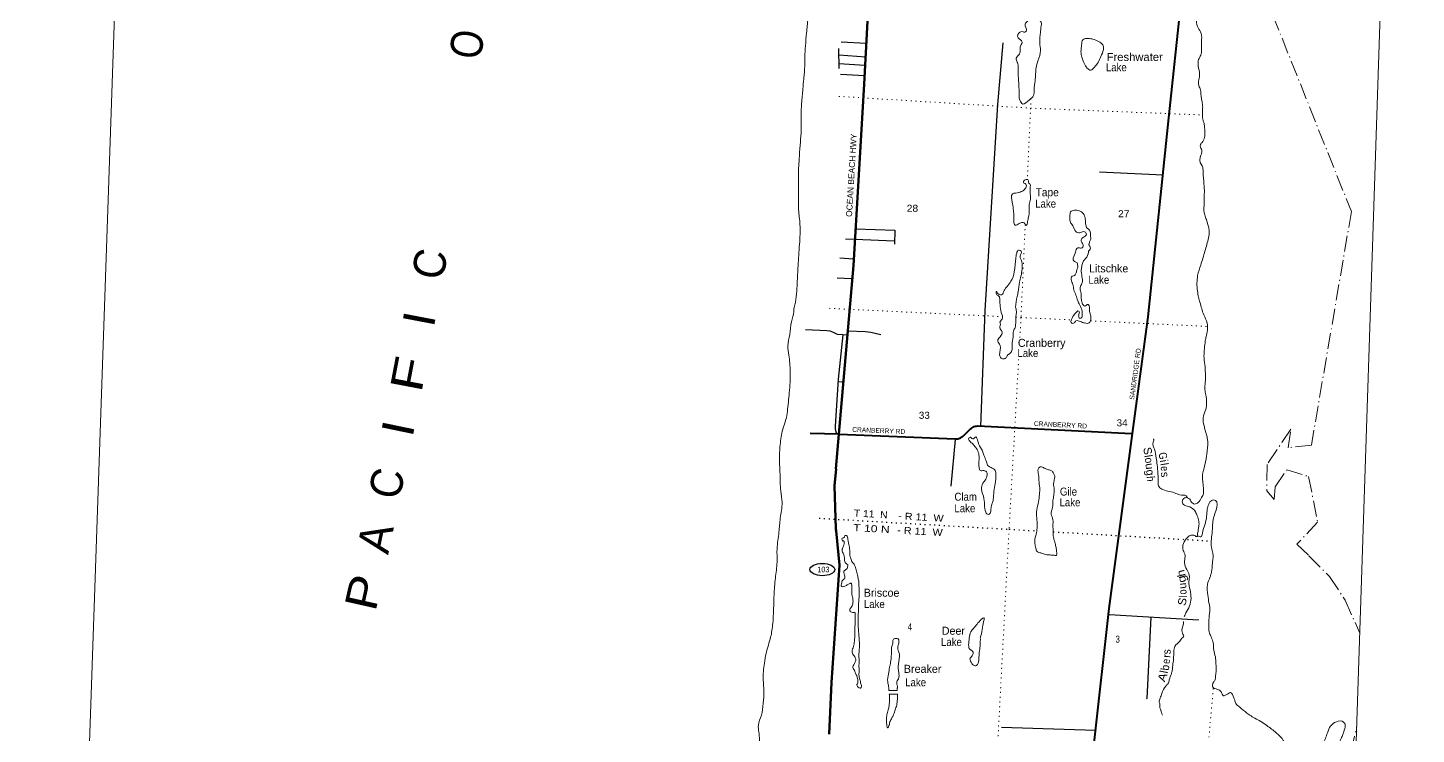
# Model space of a CAD drawing. Header units: feet. Extents: x -792560 to -757852, y -445244 to -352791.
# Drawn here: x -792560 to -757852, y -399118 to -381465 of the extents above; entities that cross this region are included whole.
import ezdxf
from ezdxf.enums import TextEntityAlignment as Align

# ---------------------------------------------------------------- set-up
doc = ezdxf.new("R2010")
doc.units = ezdxf.units.FT
doc.header["$LTSCALE"] = 80
doc.linetypes.add('DOT_DASHED', pattern=[7.7, 5, -1.2, 0.3, -1.2])
doc.linetypes.add('DOTTED', pattern=[1.5, 0.3, -1.2])
for name, color, linetype, lineweight in [('17', 7, 'Continuous', 25), ('23', 7, 'Continuous', 70), ('26', 7, 'Continuous', 40), ('29', 7, 'Continuous', 25), ('39', 7, 'Continuous', 13), ('4', 7, 'Continuous', 13), ('44', 7, 'DOT_DASHED', 13), ('6', 7, 'DOTTED', 25), ('7', 7, 'DOTTED', 13)]:
    doc.layers.add(name, color=color, linetype=linetype, lineweight=lineweight)
doc.layers.add('27', color=7, linetype='Continuous')
doc.layers.add('41', color=7, linetype='Continuous')

msp = doc.modelspace()

# ---------------------------------------------------------------- linework, layer by layer
at = {"layer": '17'}
msp.add_ellipse((-772698.41, -395003.23), major_axis=(-309.24, 1), ratio=0.500121, dxfattribs=at)
at = {"layer": '23'}
for points in [[(-772284.7, -391618.07), (-771919.94, -387408.08), (-771650.39, -382874.38), (-771061.8, -371685.68), (-771063.73, -371466.64), (-771089.13, -371239.62), (-771138.11, -371016.5), (-771283.36, -370614.26), (-771285.35, -370606.42), (-771423.17, -369910.75), (-771487.52, -369204.49), (-771477.69, -368495.37), (-771475.52, -368491.43), (-771324.25, -366199.09)], [(-772524.4, -399118.05), (-772470.03, -397825.47), (-772271.88, -394896.99), (-772356.26, -394036.99), (-772360.39, -393994.86), (-772360.66, -393986.99), (-772397.03, -392913.67), (-772353.84, -392482.68), (-772360.11, -392488.47), (-772284.7, -391618.07)]]:
    msp.add_lwpolyline(points, dxfattribs=at)
at = {"layer": '26'}
msp.add_line((-772284.7, -391618.07), (-772999.92, -391603.74), dxfattribs=at)
for points in [[(-764946.52, -391604.74), (-764556.65, -388690.12), (-764038.15, -383717.49), (-763770.11, -381212.4)], [(-772284.7, -391618.07), (-772278.77, -391618.19), (-769373.86, -391739.42), (-769363.99, -391740.01), (-769338.47, -391739.69), (-769313.11, -391736.71), (-769288.2, -391731.09), (-769264.02, -391722.9), (-769240.83, -391712.23), (-769218.88, -391699.19), (-769198.41, -391683.93), (-769179.65, -391666.61), (-768995.39, -391488.76), (-768979.78, -391475.86), (-768954.82, -391458.66), (-768928.2, -391444.18), (-768900.22, -391432.55), (-768871.17, -391423.91), (-768841.38, -391418.36), (-768811.17, -391415.95), (-764971.03, -391603.54), (-764946.52, -391604.74)], [(-765905.44, -399339.49), (-765530.88, -395973.23), (-764946.52, -391604.74)]]:
    msp.add_lwpolyline(points, dxfattribs=at)
at = {"layer": '29'}
for p, q in [((-772289.8, -381979.6), (-772286.15, -382481.75)), ((-772224.98, -381817.14), (-771603.91, -381849.81)), ((-772288.3, -382358.81), (-771633.76, -382402.08)), ((-772286.15, -382145.29), (-771613.21, -382187.55)), ((-772243.02, -382624.1), (-771641.98, -382661.38)), ((-765773.12, -385065.57), (-764184.95, -385140.59)), ((-772117.22, -386742.15), (-771884.03, -386745.32)), ((-771884.03, -386745.32), (-770897.84, -386785.87)), ((-772256.83, -387217.62), (-771917.38, -387241.13)), ((-772326.62, -387709.94), (-771956.87, -387732.88)), ((-772071.11, -389142.49), (-772187.7, -389140.35)), ((-772309.23, -390309.14), (-772172.29, -390307.81)), ((-769376.35, -391751.39), (-769487.01, -392922.35)), ((-768219.88, -398937.83), (-765871.41, -399020.91))]:
    msp.add_line(p, q, dxfattribs=at)
for points in [[(-768733.2, -391428.71), (-768624.96, -388532.89), (-768308.78, -383379.16), (-768179.51, -381838.63)], [(-771867.61, -386490.41), (-770888.12, -386525.2), (-770897.74, -386870.99)], [(-772187.7, -389140.35), (-772316.24, -389126.66), (-772349.78, -389116.17), (-772387.52, -389097.3), (-772479.76, -389053.26), (-772505.96, -389046.96), (-772582.48, -389040.67), (-773121.25, -389009.21)], [(-772056.73, -389036.86), (-771622.34, -389053.26), (-771555.25, -389059.55), (-771488.17, -389072.13), (-771232.41, -389132.95)], [(-772187.7, -389140.35), (-772305.96, -390248.61), (-772378.33, -391419.07)], [(-772378.33, -391419.07), (-772378.08, -391466.21), (-772377.03, -391488.23), (-772370.74, -391531.23), (-772346.63, -391616.17)], [(-765518.81, -396126.67), (-763294.43, -396259.11), (-763292.19, -396253.16)], [(-764484.12, -396191.83), (-764588.59, -398226.42), (-764594.78, -398230.2)]]:
    msp.add_lwpolyline(points, dxfattribs=at)
at = {"layer": '39'}
for p, q in [((-768766.23, -391908.41), (-768723.23, -391992.63)), ((-770834.57, -398029.16), (-771037.76, -398022.92)), ((-771026.32, -398115.83), (-770821.89, -398116.99))]:
    msp.add_line(p, q, dxfattribs=at)
for points in [[(-774287.76, -399059.1), (-774296.62, -398892.18), (-774222.43, -398645.57), (-774176.35, -398345.51), (-774156.41, -398044.41), (-774175.39, -397759.89), (-774146.75, -397340.4), (-774102.97, -397098.61), (-773990.11, -396688.49), (-773936.65, -396354.51), (-773916.82, -396005.11), (-773904.63, -395645.35), (-773871.66, -395217.98), (-773829.81, -394821.15), (-773830.72, -394487.02), (-773781.9, -394066.32), (-773750.16, -393721.41), (-773704.45, -393328.76), (-773739.2, -393035.56), (-773754.88, -392616.33), (-773771.09, -392261.47), (-773752.4, -391889.89), (-773686.5, -391496.02), (-773606.29, -391249.64), (-773572.37, -391053.76), (-773523.65, -390584.75), (-773500.78, -390056.35), (-773534.96, -389646.44), (-773560.18, -389418.02), (-773512.57, -389130.1), (-773469.72, -388809.78), (-773413.31, -388554.41), (-773413, -388546.37), (-773412.44, -388532.31), (-773384.53, -388386.5), (-773326.92, -387845.39), (-773304, -387417.62), (-773268.51, -386875.63), (-773256.89, -386376.97), (-773290.8, -386011.35), (-773290.5, -385544.45), (-773292.19, -384974.83), (-773276.96, -384741.97), (-773253.5, -384402.78), (-773229.54, -384101.84), (-773225.43, -383691.44), (-773217.9, -383347.59), (-773181.9, -382996.82), (-773163.79, -382741.94), (-773147.39, -382581.58), (-773134.17, -382195.69), (-773119.13, -381916.54), (-773092.2, -381591.57), (-773052.18, -381240.96), (-772996.63, -380905.05), (-772974.71, -380553.72), (-772964, -380282.45), (-772962.27, -379932.33), (-772955.03, -379646.83), (-772922.71, -379491.13), (-772896.17, -379329.16), (-772867.76, -379068.66), (-772835.63, -378713.7), (-772806.77, -378390.82), (-772798.51, -378079.2), (-772803.22, -377841.53), (-772822.58, -377464.42), (-772798.65, -377113.17), (-772782.36, -376751.55), (-772771.37, -376421.92), (-772765.14, -376059.91), (-772755.6, -375716.14), (-772737.22, -375352.59), (-772705.86, -374915.09), (-772669.36, -374449.62), (-772636.07, -374014.21), (-772612.03, -373558.31), (-772576.35, -373215.58), (-772551.39, -372838.2), (-772506.58, -372417.34), (-772472.26, -371955.81), (-772452.24, -371652.71), (-772446.42, -371556.33), (-772428.2, -371196.81), (-772414.28, -370792.83), (-772425.14, -370506.62), (-772411.15, -370203.27), (-772393.43, -370111.4), (-772371.58, -369762.07), (-772334.27, -369326.83), (-772277.44, -368958.77)], [(-767177.74, -380288.4), (-767209.39, -380375.7), (-767243.12, -380464.93), (-767302.49, -380591.38), (-767329.79, -380670.8), (-767351.3, -380756.49), (-767275.65, -380829.93), (-767274.61, -380956.76), (-767285.59, -381030.79), (-767295.14, -381068.65), (-767332.21, -381089.32), (-767347.43, -381066.58), (-767346.93, -380951.88), (-767352.67, -380893.29), (-767405.62, -380856.98), (-767452.64, -380925.55), (-767447.66, -381054.56), (-767401.03, -381148.98), (-767303.5, -381229.33), (-767222.26, -381365.38), (-767231.78, -381453.55), (-767244.51, -381571.79), (-767263.26, -381842.74), (-767242.56, -382032.74), (-767307.08, -382289.81), (-767354.12, -382461.03), (-767366.34, -382617.52), (-767381.2, -382790.01), (-767404.16, -383014.51), (-767419.93, -383158.79), (-767522.82, -383265.4), (-767688.14, -383371.55), (-767758.9, -383276.17), (-767780.74, -383063.99), (-767788.5, -382852.36), (-767802.4, -382592.19), (-767803.28, -382461.33), (-767818.63, -382339.97), (-767825.96, -382321.57), (-767852.47, -382227.94), (-767769.84, -382124.55), (-767754.71, -381996.34), (-767736.83, -381900.45), (-767703.57, -381823.28), (-767751.39, -381758.99), (-767805.95, -381712.55), (-767806.8, -381632.02), (-767701.31, -381561.73), (-767659.48, -381573.45), (-767593.54, -381535.82), (-767627.41, -381373.47), (-767601.78, -381336.24), (-767533.38, -381236.31), (-767553.47, -381132.88), (-767616.5, -381045.85), (-767651.4, -380909.63), (-767588.07, -380682.7), (-767529.76, -380532.06), (-767520.03, -380387.54), (-767529.42, -380268.43), (-767519.53, -380119.89), (-767578.25, -379974.67), (-767616.31, -379816.18), (-767613.32, -379689.51), (-767564.61, -379629.05), (-767519.87, -379516.1), (-767511.97, -379417.8), (-767456.91, -379349.54), (-767410.84, -379305.08), (-767375.76, -379181.69), (-767455.25, -379001.43), (-767536.44, -378813.06), (-767534.25, -378553.52), (-767547.6, -378279.29), (-767529.69, -378080.75), (-767477.52, -377881.56), (-767437.86, -377744.27), (-767417.13, -377576.03), (-767392.1, -377452.25), (-767387.44, -377436.33), (-767352.47, -377264.64), (-767303.26, -377089.48), (-767300.59, -376970.84), (-767180.44, -376937.37), (-767087.43, -376979.29), (-766992.68, -377129.97), (-767026.46, -377271.52), (-767075.46, -377390.33), (-767092.1, -377556.72), (-767053.38, -377749.44), (-767094.25, -378019.52)], [(-763608.5, -378240.2), (-763649.48, -378461.97), (-763643.49, -378667.49), (-763622.74, -378805.17), (-763578.65, -378963.9), (-763400.62, -379148.06), (-763326.1, -379352.27), (-763382.8, -379666), (-763517.95, -379773.34), (-763573.14, -379895.94), (-763556.23, -379926.8), (-763536.22, -380032.24), (-763541.09, -380104.5), (-763552.3, -380184.56), (-763528.04, -380284.14), (-763515.39, -380320.87), (-763487.41, -380428.64), (-763410.86, -380530.29), (-763434.4, -380718.54), (-763418.68, -380932.49), (-763390.17, -381128.84), (-763354, -381232.92), (-763323.64, -381433.37), (-763244.18, -381563.31), (-763215.59, -381757.65), (-763222.07, -381972.74), (-763225.77, -382117.49), (-763278.55, -382230.12), (-763305.9, -382361.86), (-763272.24, -382580.56), (-763273.85, -382723.38), (-763294.03, -382877.55), (-763283.39, -382914.2), (-763246.98, -383012.25), (-763230.97, -383167.85), (-763226.28, -383202.25), (-763206.19, -383305.69), (-763189.78, -383451.24), (-763195.44, -383543.6), (-763193.77, -383654.35), (-763180.59, -383779.66), (-763155.37, -383855.12), (-763141.55, -383964.35), (-763136.52, -384041.02), (-763145.19, -384209.74), (-763204.33, -384330.16), (-763229.41, -384353.32), (-763250.05, -384416.9), (-763212.1, -384527.08), (-763223.71, -384617.19), (-763256.23, -384726.59), (-763260.54, -384784.78), (-763188.77, -384956.68), (-763177.44, -385077.89), (-763158.78, -385370.45), (-763148.56, -385519.79), (-763149.53, -385646.54), (-763152.83, -385781.25), (-763157.64, -385954.14), (-763158.96, -386038.62), (-763138.8, -386140.04), (-763097.14, -386258.42), (-763047.58, -386431.46), (-763024.02, -386549.12), (-763044.68, -386715.34), (-763132.25, -387045.96), (-763238.63, -387393.94), (-763315.38, -387654.55), (-763320.63, -388042.77), (-763292.63, -388200.86), (-763257.25, -388325.02), (-763162.8, -388636.69), (-763078.39, -388845.32), (-763073.54, -389028.66), (-763103.7, -389180.42), (-763123.99, -389286.28), (-763130.07, -389338.36), (-763155.19, -389719.76), (-763129.57, -389938.13), (-763124.35, -390061.1), (-763118.5, -390168), (-763130.85, -390378.83), (-763133.84, -390505.5), (-763111, -390641.25), (-763115.29, -391005.36), (-763178, -391216.2), (-763155.37, -391408.29), (-763125.7, -391524.19), (-763091.93, -391638.23), (-763069.91, -391743.76), (-763077.39, -392035.28)], [(-765735.82, -382181.02), (-765806.28, -382333.2), (-765897.51, -382450.33), (-765989.08, -382525.19), (-766075.58, -382471.45), (-766153.43, -382351.64), (-766207.89, -382200.55), (-766232.66, -382062.71), (-766215.79, -381890.3), (-766188.75, -381766.59), (-766048.41, -381731.9), (-765934.34, -381750.51), (-765795.48, -381804.32), (-765690.14, -381891.01), (-765671.93, -381940.03), (-765672.7, -382010.44), (-765735.82, -382181.02)], [(-767501.14, -385625), (-767497.93, -385747.89), (-767525.21, -385877.62), (-767525.6, -386040.63), (-767543.85, -386196.88), (-767566.39, -386308.69), (-767602.37, -386403.87), (-767654.37, -386343.45), (-767702.23, -386331.49), (-767775.74, -386356.75), (-767873.93, -386395.12), (-767914.52, -386300.93), (-767912.22, -386242.66), (-767923.95, -385978.55), (-767950.1, -385824.56), (-767941.86, -385615.58), (-767910.98, -385598.69), (-767860.47, -385594.65), (-767724.15, -385559.8), (-767626.46, -385483.17), (-767598.68, -385391.7), (-767627.65, -385360.36), (-767667.08, -385338.67), (-767659.22, -385292.69), (-767583.23, -385255.45), (-767549.6, -385270.87), (-767536.61, -385349.88), (-767505.46, -385377.28), (-767500.04, -385443.91), (-767501.14, -385625)], [(-766210.98, -387688.7), (-766197.64, -387809.99), (-766233.71, -387907.17), (-766251.91, -388011.1), (-766226.5, -388132.87), (-766227.11, -388199.26), (-766209.35, -388310.65), (-766178.17, -388388.37), (-766160.55, -388401.14), (-766139.06, -388418.09), (-766097.89, -388395.57), (-766062.99, -388378.84), (-766043.28, -388389.69), (-766021.37, -388446.91), (-766019.54, -388553.65), (-765985.85, -388669.7), (-765989.66, -388766.15), (-766024.77, -388839.22), (-766079.7, -388853.15), (-766147.75, -388842.4), (-766197.55, -388828.35), (-766246.95, -388804.25), (-766302.63, -388785.95), (-766357.16, -388789.82), (-766386.74, -388824.88), (-766403.54, -388842.32), (-766464.03, -388843.95), (-766482.63, -388804.97), (-766466.49, -388753.29), (-766392.81, -388621.37), (-766340.39, -388569.1), (-766311.13, -388542.09), (-766281.44, -388555.34), (-766288.95, -388643.6), (-766265.82, -388720.99), (-766214.76, -388702.89), (-766206.66, -388650.88), (-766206.56, -388546.23), (-766265.04, -388394.99), (-766313.04, -388284.4), (-766360.09, -388149.71), (-766409.08, -388012.93), (-766438.03, -387878.95), (-766475.42, -387754.7), (-766453.99, -387671.02), (-766390.78, -387651.39), (-766351.97, -387586.51), (-766326.2, -387494.95), (-766324.03, -387491.02), (-766316.36, -387398.74), (-766328.06, -387337.9), (-766395.32, -387307.06), (-766425.83, -387263.59), (-766377.1, -387100.49), (-766332.12, -386981.51), (-766291.03, -386961.01), (-766245.25, -386974.9), (-766178.92, -386927.21), (-766190.22, -386856.32), (-766224.28, -386800.63), (-766228.88, -386764.22), (-766174.06, -386702), (-766126.7, -386675.7), (-766098.33, -386620.47), (-766101.64, -386602.22), (-766118.63, -386573.38), (-766170.36, -386557.24), (-766272.34, -386589.42), (-766363.57, -386553.6), (-766434.59, -386413.93), (-766468.97, -386366.28), (-766509.48, -386270.09), (-766505.15, -386109.25), (-766502.11, -386083.21), (-766427.41, -386027.8), (-766304.66, -386030.66), (-766199.99, -386083.11), (-766130.26, -386204.61), (-766121.13, -386279.44), (-766116.42, -386364.16), (-766102.15, -386411.01), (-766093.76, -386453.61), (-766037.35, -386504.14), (-765998.37, -386588.2), (-765995.91, -386678.87), (-765984.37, -386743.73), (-766019.32, -386812.78), (-766029.26, -386860.69), (-766033.6, -386868.57), (-766000.42, -386946.36), (-766040.58, -387045.4)], [(-767866.92, -388439.72), (-767846.49, -388557.71), (-767858.97, -388669.92), (-767864.44, -388808.57), (-767880.29, -388954.86), (-767918.04, -389043.93), (-767930.02, -389194.39), (-767953.4, -389378.62), (-767954.46, -389507.39), (-768004.44, -389600), (-768060.4, -389640.04), (-768092.78, -389695.11), (-768146.81, -389737.25), (-768230.64, -389717.82), (-768265.83, -389639.95), (-768256.39, -389400.83), (-768312.84, -389299.98), (-768226.05, -389142.41), (-768208.17, -389046.51), (-768261.62, -388971.94), (-768250.52, -388843.58), (-768252.45, -388841.49), (-768204.4, -388746.79), (-768224.04, -388580.98), (-768256.33, -388378.45), (-768261.94, -388265.52), (-768265.52, -388202.99), (-768284.44, -388172.05), (-768344.95, -388123.36), (-768352.95, -388070.72), (-768350.22, -388052.71), (-768317.7, -388096.27), (-768302.25, -388112.98), (-768276.58, -388126.07), (-768216.57, -388136.5), (-768152.12, -388034.4), (-768077.37, -387926.67), (-767983.74, -387799.57), (-767899.89, -387563.39), (-767879.47, -387403.2), (-767865.01, -387240.75), (-767839.11, -387094.86), (-767791.93, -387022.27), (-767779.95, -387024.76), (-767728.53, -387048.93), (-767753.48, -387170.71), (-767709.07, -387321.4), (-767704.04, -387398.08), (-767705.84, -387494.61), (-767733.01, -387672.65), (-767771.21, -387824.09), (-767800.76, -388062.42), (-767829.57, -388180.02), (-767868.42, -388450.17)], [(-766040.58, -387045.4), (-766045.79, -387075.38), (-766108.13, -387225.86), (-766124.85, -387241.3), (-766154.35, -387274.35), (-766177.82, -387307.63), (-766193.72, -387353.29), (-766218.27, -387465.02), (-766226.18, -387563.32), (-766207.71, -387656.63), (-766210.92, -387689.2)], [(-768723.23, -391992.63), (-768691.18, -392048.24), (-768660.65, -392142.03), (-768627.54, -392221.83), (-768605.95, -392287.09), (-768581.87, -392340.37), (-768565.91, -392395.34), (-768479.73, -392457.12), (-768379.79, -392527.5), (-768357.69, -392631.01), (-768378.72, -392857.6), (-768410.7, -393055.58), (-768426.67, -393256.2), (-768450.43, -393347.84), (-768481.09, -393461.34), (-768491.64, -393575.64), (-768510.93, -393605.06), (-768554.11, -393627.5), (-768612.38, -393572.86), (-768643.13, -393382.46), (-768671.08, -393172.05), (-768718.88, -393005.12), (-768682.37, -392845.56), (-768631.17, -392773.13), (-768579.53, -392638.32), (-768592.52, -392559.31), (-768632.03, -392539.64), (-768663.89, -392530.32), (-768746.49, -392531.07), (-768781.21, -392441.14), (-768785.42, -392394.69), (-768778.13, -392209.82), (-768798.88, -392072.14), (-768866.43, -391946.7), (-768935.73, -391865.46), (-769011.54, -391796.04), (-769036.84, -391722.59), (-769005.65, -391697.66), (-768983.76, -391704.57), (-768934.76, -391738.71), (-768908.22, -391729.7), (-768862.23, -391687.24), (-768827.94, -391736.91), (-768798.04, -391846.77), (-768766.23, -391908.41)], [(-763572.32, -393202.41), (-763616.89, -393151), (-763721.38, -393144.85), (-763795.23, -393127.83), (-763858.55, -393099.16), (-764019.93, -393054.52), (-764183.08, -393003.78), (-764279.24, -392939.59), (-764304.96, -392825.87), (-764300.2, -392705.3), (-764310.24, -392602.26), (-764325.8, -392384.29), (-764353.57, -392220.17), (-764391.1, -391997.3), (-764426.35, -391818.79), (-764421.48, -391746.54), (-764429.53, -391746.22)], [(-763077.39, -392035.28), (-763092.44, -392161.48), (-763156.62, -392460.82), (-763187.6, -392582.36), (-763195.56, -392732.99), (-763168.27, -393062.12), (-763185.83, -393149.97), (-763216.05, -393201.1), (-763303.65, -393328.45), (-763342.89, -393353.05), (-763403.85, -393366.74), (-763466.3, -393315.96), (-763533.35, -393228.78), (-763633.34, -393210.72), (-763701.82, -393312.66), (-763646.59, -393393.34), (-763513.37, -393436.86), (-763371.25, -393561.24), (-763326.87, -393661.61), (-763285.69, -393792.05), (-763286.83, -393922.82), (-763315.77, -394094.76), (-763314.36, -394161.23), (-763274.86, -394180.9), (-763234.87, -394188.53), (-763196.96, -394095.44), (-763134.26, -393884.59), (-763091.51, -393668.93), (-763074.56, -393494.51), (-763039.47, -393371.12), (-762965.21, -393275.45), (-762870.53, -393275.17), (-762853.91, -393517.34), (-762908.83, -393684.22), (-762939.15, -393840), (-762951.18, -394042.79), (-762971.02, -394239.24), (-762971.3, -394450.55), (-762932.77, -394596.98), (-762941.09, -394807.97), (-762951.33, -394914.23), (-762981.14, -395108.27), (-763004.27, -395183.83), (-763072.44, -395380.37), (-763058.7, -395644.56), (-763032.13, -395838.82), (-763011.88, -395938.24), (-763024.55, -396157.11), (-763035.42, -396279.44), (-763039.54, -396383.93), (-763026.49, -396563.57), (-762986.37, -396669.81), (-762937.07, -396798.56), (-762926.36, -396833.2), (-762913.54, -397018.86), (-762873.71, -397183.46), (-762858.49, -397359.16), (-762853.64, -397542.49), (-762859.33, -397584.53), (-762868.22, -397656.63), (-762886.97, -397774.63), (-762927.4, -397829.38), (-762934.23, -397849.23), (-762941.1, -397921.41), (-762920.33, -397956.45), (-762856.93, -397983.11), (-762771.73, -398018.69), (-762731.01, -398058.55), (-762666.36, -398155.7), (-762599.13, -398136.23), (-762494.11, -398078), (-762410.79, -398212.12), (-762383.48, -398285.65), (-762344.58, -398371.72), (-762325.18, -398390.6), (-762218.07, -398483.4), (-762038.22, -398621.35), (-761918.48, -398700.56), (-761776.47, -398776.63), (-761621.33, -398877.37), (-761378.79, -399060.06), (-761238.84, -399188.38), (-761206.16, -399227.91), (-761168.16, -399285.77), (-761129.45, -399325.54), (-761121.7, -399384.22), (-761159.49, -399482.61), (-761167.24, -399496.87)], [(-766910.3, -392803.1), (-766916.04, -392897.46), (-766906.43, -392960.23), (-766903.41, -393036.83), (-766917.33, -393185.21), (-766936.24, -393307.23), (-766943.8, -393447.81), (-766976.69, -393617.57), (-766931.88, -393758.22), (-766933.89, -393911.09), (-766924.89, -394040.25), (-766926.52, -394132.77), (-766907.07, -394252.28), (-766871.77, -394378.46), (-766851.6, -394479.88), (-766839.56, -394583), (-766850.46, -394655.02), (-766884.49, -394649.65), (-766928.73, -394647.9), (-767032.9, -394633.7), (-767057.11, -394634.76), (-767170.86, -394608.11), (-767262.49, -394582.34), (-767331.69, -394549.41), (-767358.84, -394471.85), (-767386.33, -394352.02), (-767364.49, -394155.66), (-767332.24, -394001.97), (-767328.86, -393865.25), (-767341.04, -393663.51), (-767329.08, -393462.72), (-767283.02, -393265.31), (-767267.61, -393078.75), (-767260.57, -393002.55), (-767281.67, -392822.59), (-767294, -392624.87), (-767303.08, -392497.72), (-767250.19, -392433.4), (-767192.11, -392441.74), (-767107.39, -392489.38), (-767025.73, -392512.74), (-766954.53, -392545.75), (-766908.8, -392611.97), (-766885.67, -392689.36), (-766900.52, -392759.21), (-766910.72, -392805.38)], [(-771793.87, -395849.77), (-771797.7, -396048.86), (-771804.62, -396326.32), (-771797.21, -396495.67), (-771779.31, -396705.68), (-771770.73, -396947.53), (-771783.63, -397172.43), (-771775.45, -397271.37), (-771782.22, -397391.86), (-771778.12, -397542.96), (-771780.78, -397661.6), (-771751.04, -397775.48), (-771734.1, -397856.65), (-771719.18, -397937.75), (-771736.14, -397959.21), (-771750.53, -397966.69), (-771803.95, -397942.44), (-771831.58, -397876.94), (-771822.9, -397861.18), (-771811.21, -397769.07), (-771830, -397683.8), (-771870.67, -397591.62), (-771897.98, -397518.08), (-771905.55, -397505.71), (-771935.03, -397436.11), (-771912.78, -397382.66), (-771873.65, -397309.74), (-771866.21, -397223.5), (-771917.42, -397142.98), (-771955.76, -397042.84), (-771918.99, -396927.57), (-771895.5, -396791.65), (-771886.11, -396604.85), (-771885.96, -396447.87), (-771879.87, -396395.79), (-771878.74, -396265.02), (-771877.5, -396182.55), (-771879.54, -396132.15), (-771876.81, -396114.15), (-771889.23, -396071.39), (-771919.79, -396080.25), (-771963.47, -396064.43), (-772001.13, -396048.85), (-772006.52, -396032.53), (-772004.22, -395974.26), (-771987.42, -395956.81), (-771937.36, -395862.19), (-771931.55, -395765.82), (-771932.76, -395745.64), (-771946.63, -395688.74), (-771964.15, -395571.32), (-771960.22, -395420.53), (-771968.29, -395369.9), (-771979.4, -395345.31), (-772005.7, -395348.29), (-772077.75, -395387.7), (-772159.86, -395426.71), (-772214.31, -395428.57), (-772212.51, -395332.04), (-772200.48, -395282.2), (-772146.13, -395232.03), (-772142.56, -395141.61), (-772144, -395024.82), (-772109.02, -395006.08), (-772065.78, -394931.32), (-772063.96, -394885.1), (-772106.77, -394847.18), (-772145.12, -394747.04), (-772148.53, -394680.49), (-772179.23, -394590.72), (-772201.49, -394491.22), (-772192.81, -394475.47), (-772161.32, -394392.19), (-772148.49, -394322.26), (-772151.64, -394299.99), (-772181.41, -394288.75), (-772183.58, -394292.69), (-772202.66, -394265.77), (-772202.85, -394219.47), (-772196.66, -394215.69), (-772143.58, -394197.67), (-772138.13, -394161.66), (-772123.58, -394150.16), (-772095.58, -394155.3), (-772058.93, -394247.32), (-772023.2, -394413.76), (-772012.59, -394553.05), (-772003.59, -394682.21), (-771970.96, -394774.07), (-771944.79, -394825.42), (-771921.53, -394848.48)], [(-763365.11, -394171.29), (-763414.43, -394145.18), (-763495.19, -394150.03), (-763601.16, -394232.37), (-763684.15, -394396.13), (-763677.16, -394525.21), (-763631.57, -394645.76), (-763643.31, -394790.2), (-763613.62, -394956.4), (-763524.47, -395147.11), (-763532.58, -395301.75), (-763506.72, -395514.1), (-763480.79, -395724.43), (-763520.41, -395912.04), (-763607.75, -396083.68), (-763649.42, -396177.84)], [(-763371.99, -394167.65), (-763358.56, -394176.81), (-763345.98, -394178.07), (-763318.31, -394171.78), (-763309.5, -394165.49)], [(-771921.53, -394848.48), (-771891.18, -394895.98), (-771851.46, -395012.27), (-771816.31, -395142.46), (-771800.01, -395239.71), (-771785.9, -395290.59), (-771786.43, -395354.97), (-771782.62, -395411.47), (-771793.87, -395849.77)], [(-768741.22, -396735.54), (-768746.2, -396759.49), (-768750.95, -396880.06), (-768769.28, -397038.33), (-768783.28, -397188.71), (-768803.54, -397344.89), (-768846.06, -397401.57), (-768916.28, -397394.76), (-768992.67, -397289.09), (-769010.8, -397238.06), (-768949.15, -397155.98), (-768942.78, -397045.54), (-769005.47, -397000.79), (-769041.09, -396882.65), (-769024.53, -396718.27), (-768987.94, -396556.71), (-768911.98, -396469.15), (-768831.36, -396365.68), (-768715.84, -396245.48), (-768661.97, -396207.36), (-768679.9, -396355.58), (-768699.61, -396497.69), (-768754.74, -396720.92)], [(-763667.21, -396299.49), (-763672.91, -396356.82), (-763696.27, -396591.36), (-763669.83, -396687), (-763684.38, -396698.5), (-763762.75, -396796.02), (-763882.53, -396922.09), (-763911.98, -397055.76), (-763918.8, -397228.57), (-763937.92, -397406.94), (-763950.4, -397519.14), (-763971.99, -397606.84), (-764024.19, -397755.72), (-764058.4, -397857), (-764115.15, -397917.14), (-764210.85, -398096.49), (-764251.81, -398215.62), (-764273.87, -398315.38), (-764261.38, -398356.12), (-764261.75, -398416.49), (-764248.59, -398491.47), (-764226.45, -398542.66), (-764221.76, -398577.06), (-764194.05, -398640.55)], [(-771037.75, -398023.12), (-771046.75, -397893.96), (-771058.93, -397845.18), (-771063.69, -397812.79), (-771043.46, -397606.29), (-771017.08, -397448.35), (-770991.66, -397314.51), (-770973.41, -397158.26), (-770970.5, -397033.59), (-770969.42, -396955.14), (-770936.83, -396843.73), (-770934.21, -396777.42), (-770916.77, -396743.9), (-770849.46, -396722.42), (-770801.67, -396736.39), (-770781.54, -396787.5), (-770801.75, -396891.35), (-770804.89, -397022.04), (-770772.42, -397117.92), (-770779.98, -397258.5), (-770794.48, -397370.63), (-770801.83, -397454.87), (-770788.17, -397568.11), (-770796.69, -397732.81), (-770827.06, -397787.95), (-770839.02, -397835.78), (-770821.77, -397908.92), (-770817.56, -397955.37), (-770828.8, -397985.12), (-770832.56, -398029.24), (-770834.57, -398029.16)], [(-770821.89, -398116.21), (-770821.52, -398208.8), (-770833.42, -398357.26), (-770866.64, -398484.75), (-770905.03, -398589.89), (-770929.85, -398657.33), (-770968.98, -398730.25), (-771017.51, -398837), (-771029.78, -398892.87), (-771034.28, -398904.77), (-771064.57, -398957.9), (-771078.09, -398943.28), (-771089.47, -398874.4), (-771092.41, -398795.8), (-771092.23, -398689.14), (-771067.45, -398571.38), (-771048.9, -398509.72), (-771030.78, -398407.8), (-771020.62, -398303.55), (-771015.99, -398237.32), (-771015.36, -398221.24), (-771019.33, -398168.76), (-771026.32, -398115.83)], [(-760341.82, -399524.39), (-760310.47, -399494.63), (-760188.01, -399354.81), (-760072.58, -399083.66), (-759993.36, -398913.72), (-759848.08, -398804.76), (-759667.25, -398815.96), (-759624.17, -398898.17), (-759664.7, -399057.57), (-759694.49, -399148.96), (-759738.59, -399245.83), (-759761.16, -399307.33), (-759767.88, -399375.49), (-759752, -399432.47), (-759766.34, -399543.81)], [(-774287.76, -399059.1), (-774268.58, -399256.12), (-774295.77, -399482.43)]]:
    msp.add_spline(points, degree=3, dxfattribs=at)
at = {"layer": '4'}
msp.add_lwpolyline([(-789416.66, -352790.59), (-757851.71, -353854.74), (-760869.81, -445243.89), (-792560.48, -444175.49)], close=True, dxfattribs=at)
at = {"layer": '44'}
msp.add_line((-759480.45, -399552.6), (-759340.67, -398941.1), dxfattribs=at)
msp.add_lwpolyline([(-762123.11, -379438.95), (-759471.7, -386058.32), (-760472.1, -391892.53), (-761051.25, -391957.81), (-760988.48, -391495.29), (-761582.17, -392381.35), (-761588.06, -393035.4), (-761399.14, -393252.38), (-761378.36, -392933.12), (-761087.51, -392514), (-760543.73, -392678.82), (-760316.84, -393815.34), (-760832.76, -394368.33), (-760533.85, -394658.18), (-760016.39, -395180.29), (-759630.47, -395765.55), (-759263.03, -396590)], dxfattribs=at)
at = {"layer": '6'}
msp.add_line((-766924.8, -394060.47), (-762974.16, -394289.36), dxfattribs=at)
msp.add_lwpolyline([(-772777.36, -393721.73), (-768028.9, -393996.49), (-767337.62, -394036.54)], dxfattribs=at)
at = {"layer": '7'}
for p, q in [((-772522.04, -388477.04), (-768211.07, -388682.33)), ((-765994.29, -388788.3), (-763065.47, -388928.48)), ((-763054.25, -399434.27), (-762923.11, -397954.99))]:
    msp.add_line(p, q, dxfattribs=at)
for points in [[(-772284.77, -383179.29), (-767492.78, -383473.89), (-763194.08, -383644.28)], [(-767482.03, -383234.9), (-767492.78, -383473.89), (-767574.11, -385256.52)], [(-767625.44, -386381.46), (-767731.46, -388705.16), (-767759.57, -389204.29)], [(-767860.27, -388699.03), (-767731.46, -388705.16), (-766471.81, -388765.45)], [(-767790.34, -389750.78), (-768028.9, -393987.49), (-768309.47, -399259.28)]]:
    msp.add_lwpolyline(points, dxfattribs=at)

# ---------------------------------------------------------------- texts
at = {"layer": '17', "width": 1.05}
msp.add_text('OCEAN BEACH HWY', height=150, rotation=86.597, dxfattribs=at).set_placement((-771958.01, -386194.99))
at = {"layer": '17', "width": 0.85}
msp.add_text('103', height=140, dxfattribs=at).set_placement((-772672.36, -395071.54), align=Align.CENTER)
at = {"layer": '27', "width": 1.05}
msp.add_text('SANDRIDGE RD', height=120, rotation=82.381, dxfattribs=at).set_placement((-764904.64, -390763.67))
at = {"layer": '27'}
for rotation, p in [(357.61, (-771952.63, -391561.74)), (357.203, (-767410.13, -391414.31))]:
    msp.add_text('CRANBERRY RD', height=120, rotation=rotation, dxfattribs=at).set_placement(p)
at = {"layer": '41'}
for s, height, rotation, width, p in [('O', 800, 81.096, 0.85, (-781189.21, -381935.81)), ('C', 800, 79.212, 0.95, (-782120.17, -387440.62)), ('I', 800, 79.212, 1.15, (-782382.24, -388815.88)), ('F', 800, 79.212, 1.3, (-782644.28, -390191.13)), ('I', 800, 78.269, 1.2, (-782911.47, -391556.72)), ('S', 200, 279.557, 1.05, (-764660.5, -392055.89)), ('o', 200, 279.571, 0.95, (-764629.53, -392288.9)), ('G', 200, 279.56, 0.85, (-764279.33, -392179.27)), ('C', 800, 78.269, 0.95, (-783196.1, -392927.47)), ('u', 200, 278.268, 1.05, (-764612.94, -392436.36)), ('e', 200, 275.268, 0.85, (-764235.64, -392490.92)), ('h', 200, 274.836, 0.9, (-764584.63, -392743.42)), ('P', 800, 77.327, 1.2, (-783775.87, -395661.22)), ('h', 200, 104.218, 1.15, (-763636.4, -395073.89)), ('g', 200, 105.231, 1.2, (-763619.75, -395218.03)), ('o', 200, 97.042, 0.85, (-763594.49, -395553.59)), ('S', 200, 78.332, 1.1, (-763603.88, -395825.65)), ('s', 200, 88.37, 0.95, (-763992.14, -397060.51)), ('b', 200, 83.539, 0.95, (-764030.27, -397464.24)), ('e', 200, 83.841, 0.85, (-764009.04, -397305.67)), ('A', 200, 70.595, 1.2, (-764103.03, -397727.4))]:
    msp.add_text(s, height=height, rotation=rotation, dxfattribs=dict(at, width=width)).set_placement(p, align=Align.CENTER)
for s, width, p in [('Freshwater', 1.05, (-765591.59, -382294.49)), ('Lake', 0.9, (-765610.75, -382551.37)), ('Tape', 0.95, (-767365.64, -385675.14)), ('Lake', 0.9, (-767377.2, -385958.85)), ('Lake', 0.9, (-766046.89, -387860.98)), ('Lake', 0.9, (-767820.97, -389692.88)), ('Clam', 0.9, (-769395.76, -393283.08)), ('Lake', 0.9, (-766768.46, -393422.93)), ('Gile', 0.9, (-766758.41, -393155.17)), ('Lake', 0.9, (-769395.76, -393570.89)), ('Lake', 0.9, (-771659.56, -395965.17)), ('Lake', 0.9, (-769731.42, -396912.64)), ('Lake', 0.9, (-770626.52, -397919.96))]:
    msp.add_text(s, height=200, dxfattribs=dict(at, width=width)).set_placement(p)
for s, p in [('Litschke', (-766030.4, -387578.03)), ('Cranberry', (-767808.97, -389438.84)), ('Briscoe', (-771662.52, -395682.8)), ('Deer', (-769712.04, -396632.43)), ('Breaker', (-770658.49, -397584.18))]:
    msp.add_text(s, height=200, dxfattribs=at).set_placement(p)
for s, height, rotation, p in [('l', 200, 279.56, (-764647.17, -392184.81)), ('g', 200, 277.9, (-764596.18, -392591.82)), ('i', 200, 279.636, (-764258.14, -392304.29)), ('l', 200, 279.571, (-764244.29, -392386.57)), ('s', 200, 275.524, (-764229.28, -392638.49)), ('A', 800, 78.269, (-783480.73, -394298.23)), ('l', 200, 90.014, (-763580.88, -395680.66)), ('u', 200, 96.928, (-763601.46, -395398.02)), ('r', 200, 87.11, (-763995.23, -397168.03)), ('l', 200, 79.128, (-764062.54, -397578.84))]:
    msp.add_text(s, height=height, rotation=rotation, dxfattribs=at).set_placement(p, align=Align.CENTER)
at = {"layer": '6'}
for s, width, p in [('T 11  N', 1.1, (-771914.59, -393675.4)), ('- R 11  W', 1.15, (-770805.32, -393745.95)), ('T 10 N', 1.3, (-771930.94, -394039.03)), ('- R 11  W', 1.15, (-770829.26, -394100.93))]:
    msp.add_text(s, height=175, rotation=356.688, dxfattribs=dict(at, width=width)).set_placement(p)
at = {"layer": '7'}
for s, width, p in [('28', 1.1, (-770588.08, -386063.55)), ('27', 1.1, (-765305.28, -386199.51)), ('33', 1.05, (-770284.52, -391236.4)), ('34', 1.05, (-765341.29, -391424.29)), ('4', 0.85, (-770563.47, -396518.41)), ('3', 0.85, (-765369.81, -396829.66))]:
    msp.add_text(s, height=175, dxfattribs=dict(at, width=width)).set_placement(p)

doc.saveas('drawing.dxf')
